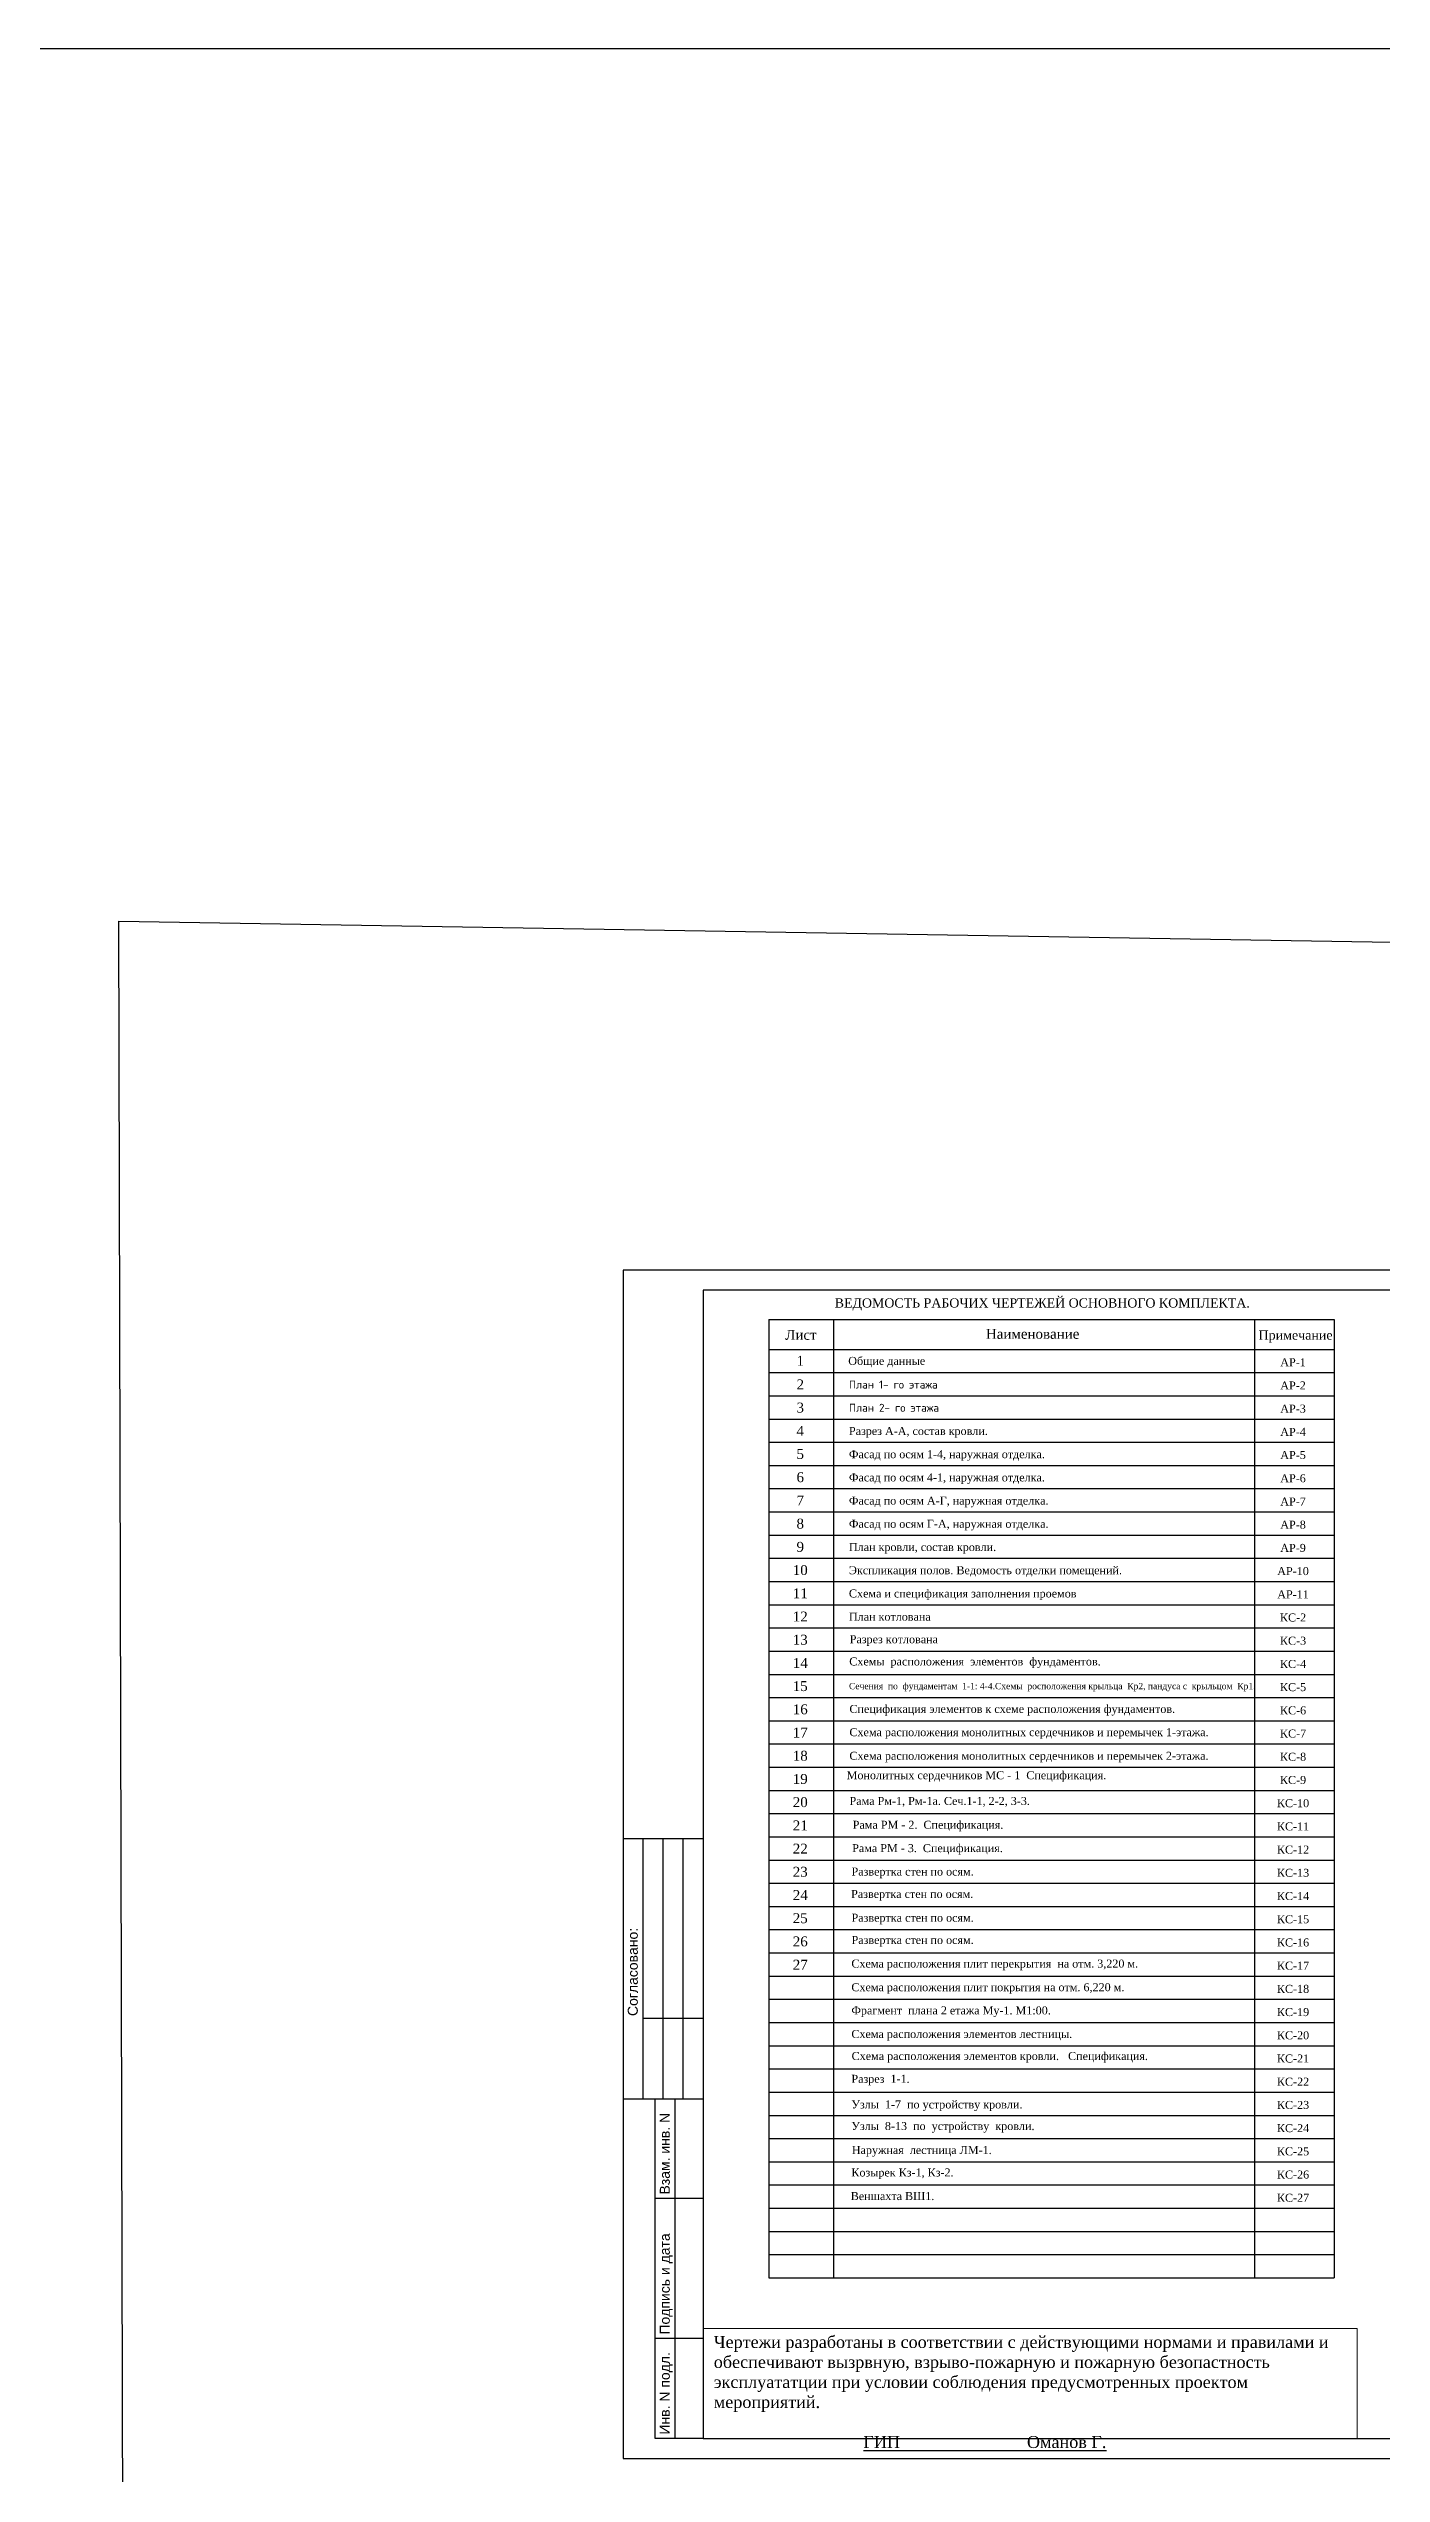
# Model space of a CAD drawing. Header units: millimetres. Extents: x 572274 to 2241483, y -888675 to -304135.
# Drawn here: x 633970 to 667288, y -431537 to -370928 of the extents above; entities that cross this region are included whole.
import ezdxf

# ---------------------------------------------------------------- set-up
doc = ezdxf.new("R2010")
doc.units = ezdxf.units.MM
doc.linetypes.add('ACAD_ISO02W100', pattern=[15, 12, -3])
doc.styles.add('arial', font='arial.ttf', dxfattribs={"height": 300})
doc.styles.add('WMF-Times New Roman0', font='times.ttf')

# ---------------------------------------------------------------- blocks, each defined once
blk = doc.blocks.new('shtamp cheti azu')
blk.add_line((455458, 81217), (457458, 81217))
at = {"lineweight": 25, "ltscale": 100}
for p, q in [((455958, 74717), (455958, 81217)), ((456458, 74717), (456458, 81217)), ((456958, 74717), (456958, 81217)), ((457458, 76717), (455958, 76717)), ((457458, 74702), (455458, 74702)), ((456258, 66217), (456258, 74717)), ((456758, 66217), (456758, 74717)), ((457458, 72217), (456258, 72217)), ((457458, 68717), (456258, 68717)), ((457458, 66217), (456258, 66217))]:
    blk.add_line(p, q, dxfattribs=at)
at = {"color": 1, "linetype": 'ACAD_ISO02W100', "lineweight": 5, "ltscale": 70, "char_height": 250, "attachment_point": 1, "rotation": 90, "style": 'arial'}
for s, insert in [('{\\fArial|b0|i0|c204|p34;Согласовано:}', (455576, 76776)), ('{\\fArial|b0|i0|c204|p34;Взам. инв. N}', (456376, 72315)), ('{\\fArial|b0|i0|c204|p34;Подпись и дата}', (456376, 68815)), ('{\\fArial|b0|i0|c204|p34;Инв. N подл.}', (456376, 66315))]:
    blk.add_mtext(s, dxfattribs=dict(at, insert=insert))

msp = doc.modelspace()

# ---------------------------------------------------------------- linework, layer by layer
for p, q in [((651978.202, -402694.986), (666103.027, -402694.986)), ((651978.202, -402694.986), (651978.202, -426645.687)), ((653590.335, -402694.986), (653590.335, -426645.687)), ((664115.01, -402694.986), (664115.01, -426645.687)), ((666103.027, -402694.986), (666103.027, -426645.687)), ((651978.202, -403441.879), (666103.027, -403441.879)), ((651978.202, -404021.974), (666103.027, -404021.974)), ((651978.202, -404602.069), (666103.027, -404602.069)), ((651978.202, -405182.164), (666103.027, -405182.164)), ((651978.202, -405762.26), (666103.027, -405762.26)), ((651978.202, -406342.355), (666103.027, -406342.355)), ((651978.202, -406922.45), (666103.027, -406922.45)), ((651978.202, -407502.545), (666103.027, -407502.545)), ((651978.202, -408082.64), (666103.027, -408082.64)), ((651978.202, -408662.736), (666103.027, -408662.736)), ((651978.202, -409242.831), (666103.027, -409242.831)), ((651978.202, -409822.926), (666103.027, -409822.926)), ((651978.202, -410403.021), (666103.027, -410403.021)), ((651978.202, -410983.116), (666103.027, -410983.116)), ((651978.202, -411563.212), (666103.027, -411563.212)), ((651978.202, -412143.307), (666103.027, -412143.307)), ((651978.202, -412723.402), (666103.027, -412723.402)), ((651978.202, -413303.497), (666103.027, -413303.497)), ((651978.202, -413883.592), (666103.027, -413883.592)), ((651978.202, -414463.688), (666103.027, -414463.688)), ((651978.202, -415043.783), (666103.027, -415043.783)), ((651978.202, -415623.878), (666103.027, -415623.878)), ((651978.202, -416203.973), (666103.027, -416203.973)), ((651978.202, -416784.068), (666103.027, -416784.068)), ((651978.202, -417364.164), (666103.027, -417364.164)), ((651978.202, -417944.259), (666103.027, -417944.259)), ((651978.202, -418524.354), (666103.027, -418524.354)), ((651978.202, -419104.449), (666103.027, -419104.449)), ((651978.202, -419684.544), (666103.027, -419684.544)), ((651978.202, -420264.64), (666103.027, -420264.64)), ((651978.202, -420844.735), (666103.027, -420844.735)), ((651978.202, -421424.83), (666103.027, -421424.83)), ((651978.202, -422004.925), (666103.027, -422004.925)), ((651978.202, -422585.021), (666103.027, -422585.021)), ((651978.202, -423165.116), (666103.027, -423165.116)), ((651978.202, -423745.211), (666103.027, -423745.211)), ((651978.202, -424325.306), (666103.027, -424325.306)), ((651978.202, -424905.401), (666103.027, -424905.401)), ((651978.202, -425485.497), (666103.027, -425485.497)), ((651978.202, -426065.592), (666103.027, -426065.592)), ((651978.202, -426645.687), (666103.027, -426645.687))]:
    msp.add_line(p, q)
at = {"lineweight": 9}
for p, q in [((650330.079, -427908.615), (666681.159, -427908.615)), ((650330.079, -430662.571), (650330.079, -427908.615)), ((666681.159, -430662.571), (666681.159, -427908.615)), ((650330.079, -430662.571), (666681.159, -430662.571))]:
    msp.add_line(p, q, dxfattribs=at)
at = {"color": 1, "lineweight": 30}
for points in [[(572274.214, -370928.407), (2241482.546, -370928.407), (2241482.546, -888675.233), (572274.214, -888675.233)], [(650330.079, -430662.571), (689830.079, -430662.571), (689830.079, -401962.571), (650330.079, -401962.571)]]:
    msp.add_lwpolyline(points, close=True, dxfattribs=at)
at = {"color": 3, "lineweight": 30}
msp.add_lwpolyline([(721013.019, -808653.597), (636697.986, -808653.597), (635731.462, -392742.585), (720892.578, -394141.324)], close=True, dxfattribs=at)
at = {"lineweight": 25, "ltscale": 100}
msp.add_lwpolyline([(648330.079, -431162.571), (690330.079, -431162.571), (690330.079, -401462.571), (648330.079, -401462.571)], close=True, dxfattribs=at)

# ---------------------------------------------------------------- block references
msp.add_blockref('shtamp cheti azu', (192872.512, -496879.074))

# ---------------------------------------------------------------- texts
at = {"color": 1, "lineweight": 30, "style": 'WMF-Times New Roman0'}
for s, p in [('Cхема расположения элементов лестницы. ', (654037.951, -420652.332)), ('Узлы  1-7  по устройству кровли.', (654037.951, -422412.332)), ('Узлы  8-13  по  устройству  кровли.', (654037.951, -422952.332))]:
    msp.add_text(s, height=200, dxfattribs=at).set_placement(p)
at = {"attachment_point": 5, "style": 'WMF-Times New Roman0'}
for s, insert, char_height, width in [('ВЕДОМОСТЬ РАБОЧИХ ЧЕРТЕЖЕЙ ОСНОВНОГО КОМПЛЕКТА.', (658808.557, -402318.19), 230, 12766.06557), ('2', (652760.005, -404317.307), 247.719, 577.25193), ('АР{\\fTimes New Roman|b0|i0|c161|p18;-}1', (665076.827, -403762.879), 200, 1871.00359), ('АР{\\fTimes New Roman|b0|i0|c161|p18;-}2', (665076.827, -404342.974), 200, 1871.00359), ('3', (652760.005, -404897.402), 247.719, 577.25193), ('АР{\\fTimes New Roman|b0|i0|c161|p18;-}3', (665076.827, -404923.069), 200, 1871.00359), ('4', (652760.005, -405477.497), 247.719, 577.25193), ('АР{\\fTimes New Roman|b0|i0|c161|p18;-}4', (665076.827, -405503.164), 200, 1871.00359), ('5', (652760.005, -406057.592), 247.719, 577.25193), ('АР{\\fTimes New Roman|b0|i0|c161|p18;-}5', (665076.827, -406083.259), 200, 1871.00359), ('6', (652760.005, -406637.688), 247.719, 577.25193), ('АР{\\fTimes New Roman|b0|i0|c161|p18;-}6', (665076.827, -406663.355), 200, 1871.00359), ('7', (652760.005, -407217.783), 247.719, 577.25193), ('АР{\\fTimes New Roman|b0|i0|c161|p18;-}7', (665076.827, -407243.45), 200, 1871.00359), ('8', (652760.005, -407797.878), 247.719, 577.25193), ('АР{\\fTimes New Roman|b0|i0|c161|p18;-}8', (665076.827, -407823.545), 200, 1871.00359), ('9', (652760.005, -408377.973), 247.719, 577.25193), ('АР{\\fTimes New Roman|b0|i0|c161|p18;-}9', (665076.827, -408403.64), 200, 1871.00359), ('10', (652760.005, -408958.068), 247.7189, 577.25193), ('АР{\\fTimes New Roman|b0|i0|c161|p18;-}10', (665076.827, -408983.735), 200, 1871.00359), ('11', (652760.005, -409538.164), 247.7189, 577.25193), ('АР{\\fTimes New Roman|b0|i0|c161|p18;-}11', (665076.827, -409563.831), 200, 1871.00359), ('12', (652760.005, -410118.259), 247.7189, 577.25193), ('КС{\\fTimes New Roman|b0|i0|c161|p18;-}2', (665076.827, -410143.926), 200, 1871.00359), ('13', (652760.005, -410698.354), 247.7189, 577.25193), ('КС{\\fTimes New Roman|b0|i0|c161|p18;-}3', (665076.827, -410724.021), 200, 1871.00359), ('14', (652760.005, -411278.449), 247.7189, 577.25193), ('КС{\\fTimes New Roman|b0|i0|c161|p18;-}4', (665076.827, -411304.116), 200, 1871.00359), ('15', (652760.005, -411858.544), 247.7189, 577.25193), ('КС{\\fTimes New Roman|b0|i0|c161|p18;-}5', (665076.827, -411884.212), 200, 1871.00359), ('16', (652760.005, -412438.64), 247.7189, 577.25193), ('КС{\\fTimes New Roman|b0|i0|c161|p18;-}6', (665076.827, -412464.307), 200, 1871.00359), ('17', (652760.005, -413018.735), 247.7189, 577.25193), ('КС{\\fTimes New Roman|b0|i0|c161|p18;-}7', (665076.827, -413044.402), 200, 1871.00359), ('18', (652760.005, -413598.83), 247.7189, 577.25193), ('КС{\\fTimes New Roman|b0|i0|c161|p18;-}8', (665076.827, -413624.497), 200, 1871.00359), ('19', (652760.005, -414178.925), 247.7189, 577.25193), ('КС{\\fTimes New Roman|b0|i0|c161|p18;-}9', (665076.827, -414204.592), 200, 1871.00359), ('20', (652760.005, -414759.02), 247.7189, 577.25193), ('КС{\\fTimes New Roman|b0|i0|c161|p18;-}10', (665076.827, -414784.688), 200, 1871.00359), ('21', (652760.005, -415339.116), 247.7189, 577.25193), ('КС{\\fTimes New Roman|b0|i0|c161|p18;-}11', (665076.827, -415364.783), 200, 1871.00359), ('22', (652760.005, -415919.211), 247.7189, 577.25193), ('23', (652760.005, -416499.306), 247.7189, 577.25193), ('КС{\\fTimes New Roman|b0|i0|c161|p18;-}12', (665076.827, -415944.878), 200, 1871.00359), ('24', (652760.005, -417079.401), 247.7189, 577.25193), ('КС{\\fTimes New Roman|b0|i0|c161|p18;-}13', (665076.827, -416524.973), 200, 1871.00359), ('25', (652760.005, -417659.496), 247.7189, 577.25193), ('КС{\\fTimes New Roman|b0|i0|c161|p18;-}14', (665076.827, -417105.068), 200, 1871.00359), ('КС{\\fTimes New Roman|b0|i0|c161|p18;-}15', (665076.827, -417685.164), 200, 1871.00359), ('26', (652760.005, -418239.592), 247.7189, 577.25193), ('КС{\\fTimes New Roman|b0|i0|c161|p18;-}16', (665076.827, -418265.259), 200, 1871.00359), ('27', (652760.005, -418819.687), 247.7189, 577.25193), ('КС{\\fTimes New Roman|b0|i0|c161|p18;-}17', (665076.827, -418845.354), 200, 1871.00359), ('КС{\\fTimes New Roman|b0|i0|c161|p18;-}18', (665076.827, -419425.449), 200, 1871.00359), ('КС{\\fTimes New Roman|b0|i0|c161|p18;-}19', (665076.827, -420005.544), 200, 1871.00359), ('КС{\\fTimes New Roman|b0|i0|c161|p18;-}20', (665076.827, -420585.64), 200, 1871.00359), ('КС{\\fTimes New Roman|b0|i0|c161|p18;-}21', (665076.827, -421165.735), 200, 1871.00359), ('КС{\\fTimes New Roman|b0|i0|c238|p18;-}22', (665076.827, -421745.83), 200, 1871.00359), ('КС{\\fTimes New Roman|b0|i0|c238|p18;-}23', (665076.827, -422325.925), 200, 1871.00359), ('КС{\\fTimes New Roman|b0|i0|c238|p18;-}24', (665076.827, -422906.02), 200, 1871.00359), ('КС{\\fTimes New Roman|b0|i0|c238|p18;-}25', (665076.827, -423486.116), 200, 1871.00359), ('КС{\\fTimes New Roman|b0|i0|c238|p18;-}26', (665076.827, -424066.211), 200, 1871.00359), ('КС{\\fTimes New Roman|b0|i0|c238|p18;-}27', (665076.827, -424646.306), 200, 1871.00359)]:
    msp.add_mtext(s, dxfattribs=dict(at, insert=insert, char_height=char_height, width=width))
for s, insert, char_height in [('Лист', (652778.061, -403079.258), 247.7189), ('{\\fTimes New Roman|b0|i0|c204|p18;Наименование}', (658568.742, -403054.516), 247.71891), ('Примечание', (665140.047, -403120.631), 231.2043), ('{\\fTimes New Roman|b0|i0|c204|p18;1}', (652760.005, -403727.449), 247.71891)]:
    msp.add_mtext(s, dxfattribs=dict(at, insert=insert, char_height=char_height))
at = {"color": 1, "lineweight": 30, "char_height": 200, "attachment_point": 1, "style": 'WMF-Times New Roman0'}
for s, insert, width in [('Общие данные', (653960.079, -403629.224), 3879.60558), ('   {\\fISOCPEUR|b0|i0|c204|p34;\\C256;План \\fISOCPEUR|b0|i0|c0|p34;1- \\fISOCPEUR|b0|i0|c204|p34;го этажа }', (653750.134, -404220.809), 8346.4929), ('   {\\fISOCPEUR|b0|i0|c204|p34;\\C256;План \\fISOCPEUR|b0|i0|c0|p34;2- \\fISOCPEUR|b0|i0|c204|p34;го этажа}', (653750.134, -404800.904), 8346.4929), ('{\\fTimes New Roman|b0|i0|c186|p18;   \\fTimes New Roman|b0|i0|c204|p18;\\C256;Разрез А-А, состав кровли.}', (653750.134, -405381), 8346.4929), ('{\\fTimes New Roman|b0|i0|c186|p18;   \\fTimes New Roman|b0|i0|c204|p18;\\C256;Фасад по осям 1-4, наружная отделка.}', (653750.134, -405961.095), 8346.4929), ('{\\fTimes New Roman|b0|i0|c186|p18;   \\fTimes New Roman|b0|i0|c204|p18;\\C256;Фасад по осям 4-1, наружная отделка.}', (653750.134, -406541.19), 8346.4929), ('{\\fTimes New Roman|b0|i0|c186|p18;   \\fTimes New Roman|b0|i0|c204|p18;\\C256;Фасад по осям А-Г, наружная отделка.}', (653750.134, -407121.285), 8346.4929), ('{\\fTimes New Roman|b0|i0|c186|p18;   \\fTimes New Roman|b0|i0|c204|p18;\\C256;Фасад по осям Г-А, наружная отделка.}', (653750.134, -407701.38), 8346.4929), ('{\\fTimes New Roman|b0|i0|c186|p18;   \\fTimes New Roman|b0|i0|c204|p18;\\C256;План кровли, состав кровли.}', (653750.134, -408281.476), 8346.4929), ('{\\fTimes New Roman|b0|i0|c186|p18;   \\fTimes New Roman|b0|i0|c204|p18;\\C256;Экспликация\\fArial Cyr|b0|i0|c204|p34; \\fTimes New Roman|b0|i0|c204|p18;полов\\fArial Cyr|b0|i0|c204|p34;. \\fTimes New Roman|b0|i0|c204|p18;Ведомость\\fArial Cyr|b0|i0|c204|p34; \\fTimes New Roman|b0|i0|c204|p18;отделки\\fArial Cyr|b0|i0|c204|p34; \\fTimes New Roman|b0|i0|c204|p18;помещений\\fArial Cyr|b0|i0|c204|p34;.}', (653750.134, -408861.571), 8346.4929), ('{\\fTimes New Roman|b0|i0|c186|p18;   \\fTimes New Roman|b0|i0|c204|p18;\\C256;Схема и спецификация заполнения проемов}', (653750.134, -409441.666), 8346.4929), ('   План котлована', (653750.134, -410021.761), 8346.4929), ('   Разрез котлована', (653769.758, -410585.905), 8346.4929), ('{\\fTimes New Roman|b0|i0|c204|p18;   Схемы  расположения  элементов  фундаментов.}', (653758.441, -411140.98), 8346.4929), ('{\\H0.78777x; Сечения  по  фундаментам  1-1: 4-4.Схемы  росположения крыльца  Кр2, пандуса с  крыльцом  Кр1.}\\P        ', (653919.03, -411777.399), 10173.04128), ('{\\fTimes New Roman|b0|i0|c204|p18;\\C7;Спецификация\\fTimes New Roman|b0|i0|c186|p18; \\fTimes New Roman|b0|i0|c204|p18;элементов\\fTimes New Roman|b0|i0|c186|p18; \\fTimes New Roman|b0|i0|c204|p18;к\\fTimes New Roman|b0|i0|c186|p18; \\fTimes New Roman|b0|i0|c204|p18;схеме расположения\\fTimes New Roman|b0|i0|c186|p18; \\fTimes New Roman|b0|i0|c204|p18;фундаментов.}', (653989.03, -412327.399), 8346.4929), ('\\pt399.98;{\\C256;Схема расположения монолитных сердечников и перемычек 1-этажа.  }', (653989.03, -412908.452), 9959.57848), ('\\pt399.98;{\\C256;Схема расположения монолитных сердечников и перемычек 2-этажа.  }', (653989.03, -413498.452), 9561.53155), ('{\\fTimes New Roman|b0|i0|c204|p18;\\C256;Монолитных сердечников МС - 1  \\C0;Спецификация.\\P\\C256;  }', (653920.284, -413984.234), 8346.4929), ('\\pt500;Рама Рм{\\fTimes New Roman|b0|i0|c161|p18;-1, }Рм{\\fTimes New Roman|b0|i0|c161|p18;-1}а{\\fTimes New Roman|b0|i0|c161|p18;. }Сеч{\\fTimes New Roman|b0|i0|c161|p18;.1-1, 2-2, 3-3}.', (653990.627, -414627.826), 8346.4929), ('Рама {\\fTimes New Roman|b0|i0|c161|p18;PM - 2.  \\fTimes New Roman|b0|i0|c204|p18;\\C7;Спецификация\\fTimes New Roman|b0|i0|c161|p18;.}', (654070.627, -415222.475), 8346.4929), ('Рама {\\fTimes New Roman|b0|i0|c161|p18;PM - }3{\\fTimes New Roman|b0|i0|c161|p18;.  \\fTimes New Roman|b0|i0|c204|p18;\\C7;Спецификация\\fTimes New Roman|b0|i0|c161|p18;.}', (654056.931, -415806.176), 8346.4929), ('  Развертка стен по осям.  \\P\\pt499.98;{\\C256; }', (653880.129, -416952.332), 8346.4929), ('  Развертка стен по осям.  \\P\\pt499.98;{\\C256; }', (653890.129, -416392.332), 8346.4929), ('  Развертка стен по осям.  \\P\\pt499.98;{\\C256; }', (653890.129, -417545.769), 8346.4929), ('  Развертка стен по осям.  \\P\\pt499.98;{\\C256; }', (653890.129, -418102.332), 8346.4929), ('Схема расположения плит перекрытия  на отм. 3,220 м.', (654037.951, -418692.332), 8346.4929), ('Схема расположения плит покрытия на отм. 6,220 м.\\P\\pt399.98;{\\C256; }', (654037.951, -419282.332), 8346.4929), ('Фрагмент  плана 2 етажа Му-1. М1:00.', (654037.951, -419862.332), 8346.4929), ('            Схема расположения элементов кровли.   {\\C7;Спецификация}.', (653137.695, -421002.332), 8346.4929), ('\\pi-700,l700,t700;{\\C0;Разрез  1-1.}', (654037.951, -421572.332), 8346.4929), (' Наружная  лестница ЛМ-1.                           ', (653974.061, -423351.952), 8346.4929), ('{\\C7;Козырек Кз\\fTimes New Roman|b0|i0|c238|p18;-1, \\fTimes New Roman|b0|i0|c204|p18;Кз-2.}', (654037.951, -423912.332), 8346.4929), ('Веншахта ВШ1.', (654022.503, -424502.332), 8346.4929)]:
    msp.add_mtext(s, dxfattribs=dict(at, insert=insert, width=width))
at = {"ltscale": 30, "insert": (650598.657, -428098.685), "char_height": 300, "width": 15885.71558, "attachment_point": 1, "style": 'WMF-Times New Roman0'}
msp.add_mtext('Чертежи разработаны в соответствии с действующими нормами и правилами и обеспечивают вызрвную, взрыво-пожарную и пожарную безопастность эксплуататции при условии соблюдения предусмотренных проектом мероприятий. \\P                                               \\P                              {\\L   ГИП                            Оманов Г.}', dxfattribs=at)

doc.saveas('drawing.dxf')
